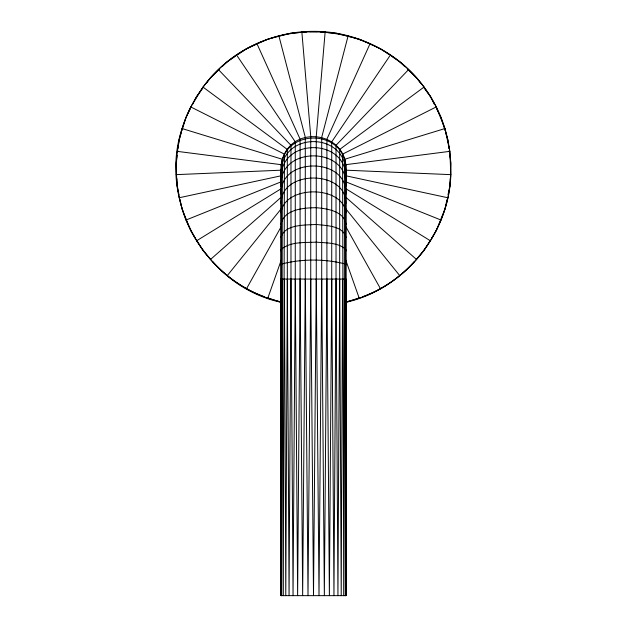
<?xml version="1.0" encoding="UTF-8"?>
<svg xmlns="http://www.w3.org/2000/svg" width="627" height="627" viewBox="0 0 627 627"><rect width="100%" height="100%" fill="white"/><g stroke="black" fill="none" stroke-linecap="round" stroke-linejoin="round"><path stroke-width="0.94" d="M346.237 302.238C404.329 288.984 449.097 234.161 450.837 174.643L346.026 170.191L346.026 595.65L280.974 595.65L281.209 164.674C287.487 122.343 350.375 130.385 345.79 172.934M280.763 302.238C206.134 286.139 157.832 200.906 182.065 128.559L282.369 159.274L281.672 595.65L281.209 279.062M450.837 174.643L449.841 151.35L444.935 128.559L344.631 159.274L343.706 595.65L342.569 154.148L436.243 106.927C450.351 134.781 454.238 167.237 447.874 197.764C436.964 247.861 396.507 290.709 346.128 301.838M449.841 151.35L345.79 164.674L345.328 595.65L344.631 279.062M280.872 301.838C238.252 292.378 202.49 260.142 185.953 220.061C171.79 183.789 173.248 141.788 190.757 106.927L284.431 154.148L283.294 595.65L282.369 279.062M342.569 279.062L341.221 595.65L339.677 279.062L339.677 149.445L424.017 87.075L430.553 96.738L436.243 106.927L444.935 128.559M436.243 106.927C413.648 61.305 364.381 30.95 313.5 31.35C270.574 31.185 228.377 52.464 202.983 87.075L287.323 149.445L287.323 279.062L285.779 595.65L284.431 279.062M424.017 87.075C376.427 21.342 276.405 12.822 218.384 69.566L290.975 145.307L290.975 279.062L289.063 595.65L287.323 279.062M339.677 279.062L337.937 595.65L336.025 279.062L336.025 145.307L408.616 69.566M236.528 54.925L295.27 141.835L295.27 279.062L293.044 595.65L290.975 279.062M256.882 43.553L300.09 139.139L300.09 279.062L297.621 595.65L295.27 279.062M390.472 54.925L331.73 141.835L331.73 279.062L329.379 595.65L326.91 279.062L326.91 139.139L370.118 43.553M336.025 279.062L333.956 595.65L331.73 279.062M278.866 35.786L305.294 137.305L305.294 279.062L302.653 595.65L300.09 279.062M301.846 31.844L310.741 136.373L310.741 279.062L307.998 595.65L305.294 279.062M325.154 31.844L316.259 136.373L316.259 279.062L313.5 595.65L310.741 279.062M348.134 35.786L321.706 137.305L321.706 279.062L319.002 595.65L316.259 279.062M326.91 279.062L324.347 595.65L321.706 279.062M450.17 178.499L449.841 186.266L447.999 194.817M450.507 170.74L450.837 162.973L449.849 155.269M280.974 212.788C284.227 184.91 342.773 184.91 346.026 212.788M280.974 224.623C283.428 209.379 303.774 207.725 316.259 207.717C327.223 208.611 344.458 211.213 346.026 224.623M280.974 237.398C284.901 224.004 305.051 225.226 316.259 224.458C326.267 225.673 342.867 225.532 346.026 237.398M177.151 155.269L176.163 162.973L176.493 170.74M177.527 152.377L177.77 150.449M178.013 148.521L179.126 139.845L181.407 132.415M345.79 172.017L346.026 170.191M345.79 175.662C348.98 130.259 278.02 130.259 281.209 175.662M345.79 180.161C349.231 136.804 277.769 136.804 281.209 180.161M345.743 186.674C349.592 145.597 277.408 145.597 281.257 186.674M345.743 194.425C348.463 156.523 278.537 156.523 281.257 194.425M280.974 250.886L281.209 249.46C290.497 241.34 304.667 242.79 316.259 242.132C326.087 243.119 338.149 242.234 345.79 249.46L346.026 250.886M345.743 203.626C346.958 169.502 280.042 169.502 281.257 203.626M446.98 199.558L444.935 209.057L440.946 218.972M281.209 165.653C285.011 128.856 341.989 128.856 345.79 165.653M181.971 130.557L185.953 117.555L190.326 108.879M280.974 264.853L281.209 264.132C301.783 258.708 325.217 258.708 345.79 264.132L346.026 264.853M267.705 298.413L281.296 259.946M182.065 128.559C189.15 106.167 201.588 85.977 218.384 69.566M440.225 220.775L436.243 230.689L431.658 238.135M192.513 104.544L196.447 96.738L202.803 88.148M246.466 288.812L281.045 226.911M190.757 106.927L202.983 87.075M430.13 240.619L424.017 250.541L416.955 258.567M206.267 83.462L210.311 77.991L219.434 69.252M227.146 275.755L281.452 208.493M414.392 261.483C400.567 277.205 382.446 289.494 362.79 296.649M222.24 66.564L227.146 61.861L235.196 56.422M210.311 259.625L281.037 197.372M238.417 54.243L246.466 48.804L256.2 44.407M196.447 240.878L280.818 188.931M257.971 43.6L267.705 39.203L278.051 36.507M185.953 220.061L281.492 181.673M360.047 297.621L346.222 302.159M279.932 36.021L290.27 33.325L298.977 32.588M179.126 197.764L281.672 175.67M302.849 32.259L306.721 31.93M309.628 31.679L317.372 31.679M176.163 174.643L280.974 170.191L281.209 172.017M320.279 31.93L324.151 32.259M328.023 32.588L336.73 33.325L347.068 36.021M177.159 151.35L281.209 164.674L281.209 172.934M280.778 302.159L266.953 297.621M345.328 175.67L447.874 197.764M348.949 36.507L359.295 39.203L369.029 43.6M264.21 296.649C244.554 289.494 226.433 277.205 212.608 261.483M345.508 181.673L441.047 220.061M370.8 44.407L380.534 48.804L388.583 54.243M346.182 188.931L430.553 240.878M391.804 56.422L399.854 61.861L404.76 66.564M345.963 197.372L416.689 259.625M407.566 69.252L416.689 77.991L420.733 83.462M210.045 258.567L202.983 250.541L196.87 240.619M345.548 208.493L399.854 275.755M424.197 88.148L430.553 96.738L434.487 104.544M195.342 238.135L190.757 230.689L186.775 220.775M345.955 226.911L380.534 288.812M436.674 108.879L441.047 117.555L445.029 130.557M186.054 218.972L182.065 209.057L180.02 199.558M345.704 259.946L359.295 298.413M445.593 132.415L447.874 139.845L448.987 148.521M179.001 194.817L177.159 186.266L176.83 178.499M449.23 150.449L449.473 152.377M345.79 279.062L346.026 595.65M345.79 301.54L345.79 595.65L346.026 279.062L280.974 279.062L281.209 595.65L281.209 301.54M280.974 170.191L280.974 595.65"/></g></svg>
